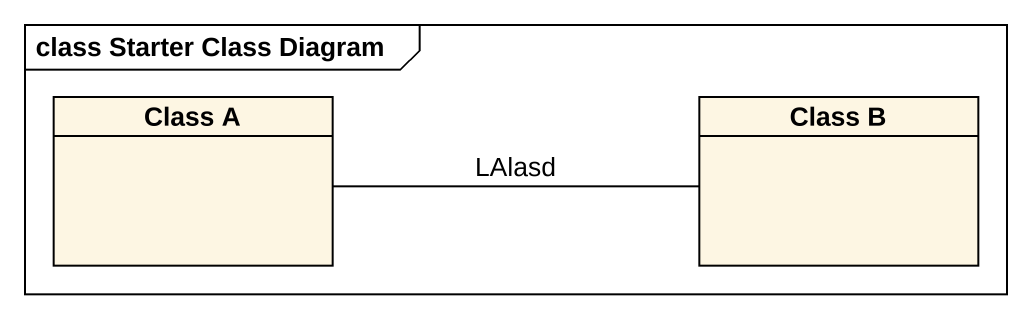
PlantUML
@startuml
mainframe class Starter Class Diagram
hide circle
hide empty members
class "Class A" as Class_A
class "Class B" as Class_B
Class_A -right- Class_B : LAlasd
@enduml
